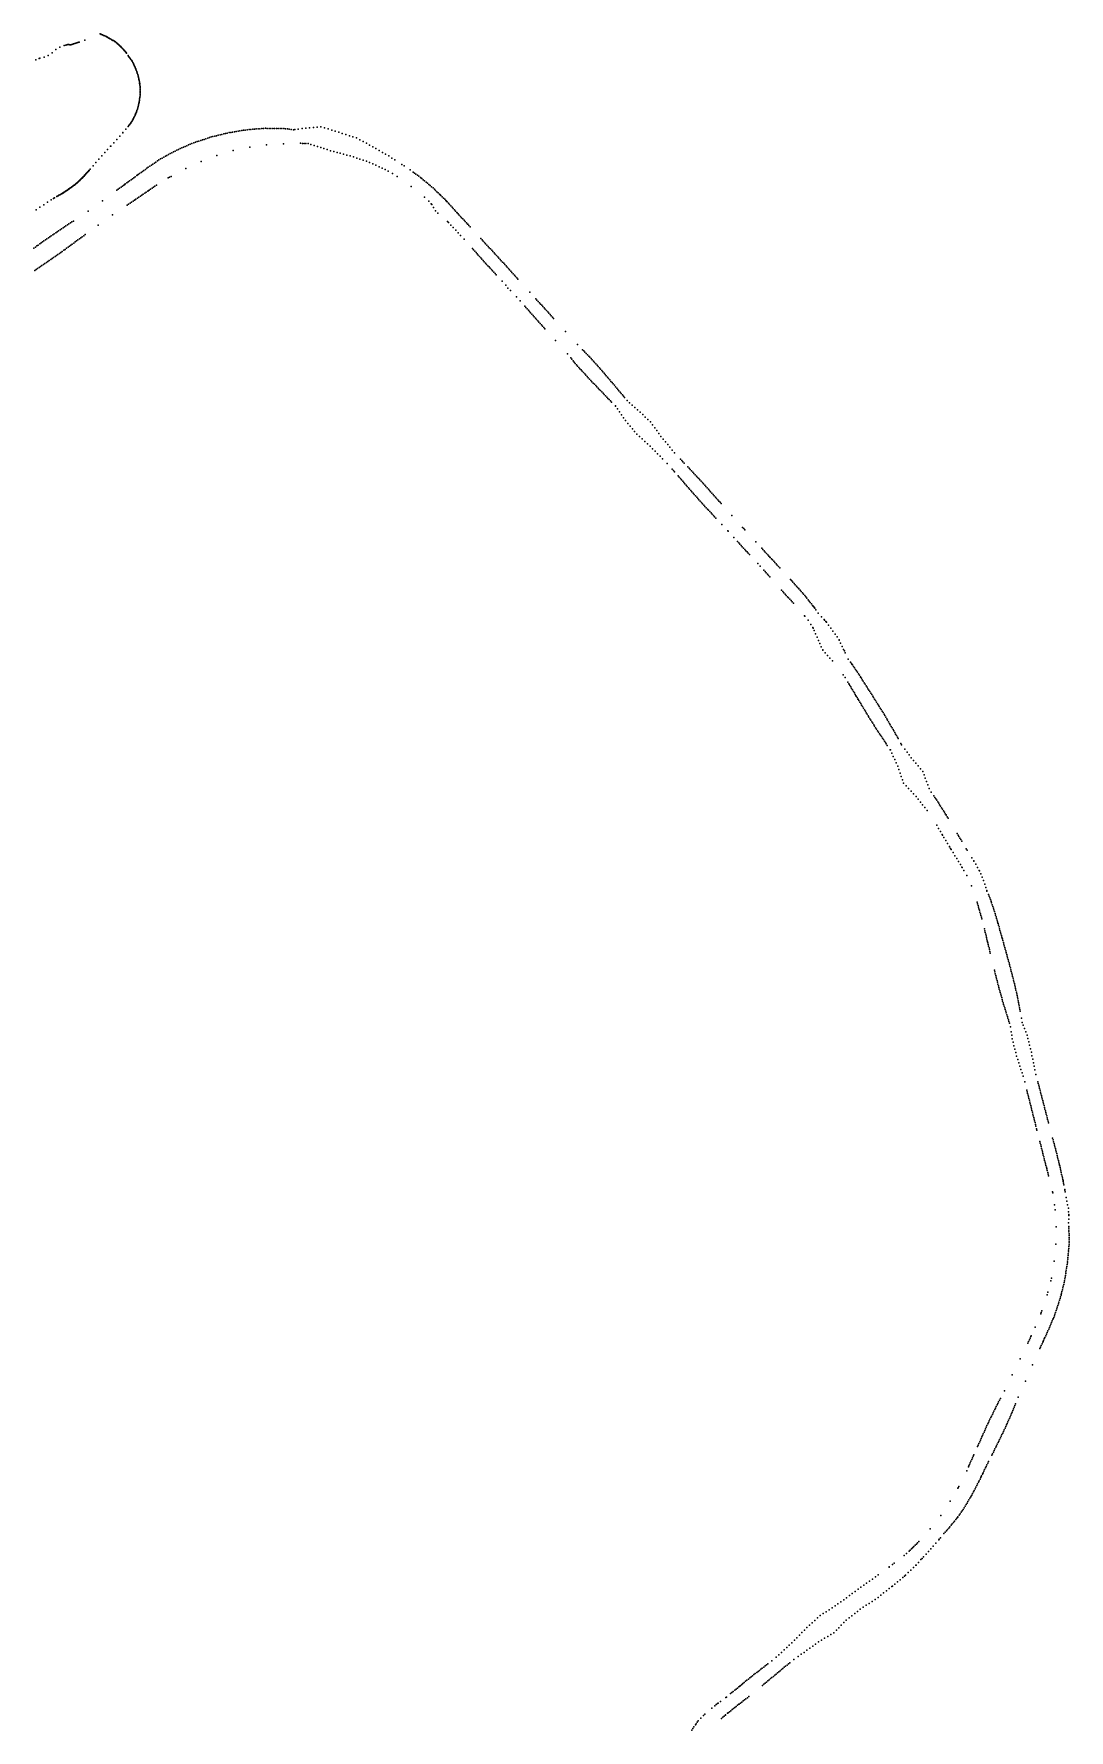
# Model space of a CAD drawing. Header units: metres. Extents: x 254871 to 264190, y 6271272 to 6280437.
# Drawn here: x 260705 to 261874, y 6277023 to 6278938 of the extents above; entities that cross this region are included whole.
import ezdxf

# ---------------------------------------------------------------- set-up
doc = ezdxf.new("R2010")
doc.units = ezdxf.units.M

msp = doc.modelspace()

# ---------------------------------------------------------------- linework, layer by layer
at = {"layer": 'Puntos'}
for p in [(260741.1, 6278925), (260742.2, 6278925.3), (260743.3, 6278925.6), (260744.4, 6278925.5), (260745.6, 6278925.4), (260746.7, 6278925.3), (260746.9, 6278925.4), (260747.8, 6278925.6), (260748.9, 6278926), (260750, 6278926.5), (260751.2, 6278926.9), (260752.4, 6278927.1), (260753.6, 6278927.5), (260754.8, 6278927.9), (260756, 6278928.3), (260756.1, 6278928.3), (260762.7, 6278930.5), (260780, 6278937.6), (260780.5, 6278937.4), (260780.7, 6278937.3), (260780.7, 6278937.3), (260781, 6278937.1), (260781.6, 6278936.8), (260782.4, 6278936.5), (260783.7, 6278936), (260783.8, 6278935.9), (260783.9, 6278935.9), (260785.1, 6278935.4), (260785.3, 6278935.3), (260786.6, 6278934.7), (260786.9, 6278934.6), (260787.2, 6278934.4), (260788.4, 6278933.8), (260788.6, 6278933.7), (260789.8, 6278933), (260789.9, 6278932.9), (260790, 6278932.9), (260790.4, 6278932.6), (260790.5, 6278932.6), (260791.3, 6278932.1), (260791.4, 6278932), (260792.6, 6278931.3), (260792.8, 6278931.2), (260793.5, 6278930.7), (260794.3, 6278930.3), (260794.7, 6278930.1), (260794.8, 6278930), (260796, 6278929.3), (260796.4, 6278929), (260797, 6278928.6), (260797.2, 6278928.5), (260798.3, 6278927.6), (260798.3, 6278927.5), (260799.4, 6278926.7), (260799.5, 6278926.5), (260800.6, 6278925.6), (260800.6, 6278925.6), (260800.7, 6278925.5), (260801, 6278925.3), (260801, 6278925.2), (260801.8, 6278924.6), (260707.2, 6278908.3), (260710.9, 6278909.8), (260711.9, 6278910.2), (260716.8, 6278911.2), (260721.4, 6278913.2), (260725.8, 6278916.4), (260730, 6278919.9), (260734.5, 6278922.5), (260739.2, 6278924.4), (260802, 6278924.3), (260803, 6278923.4), (260803.1, 6278923.3), (260803.2, 6278923.2), (260804.1, 6278922.2), (260804.2, 6278922.2), (260805.1, 6278921.2), (260805.2, 6278921.1), (260806.1, 6278920.2), (260806.2, 6278920), (260807.1, 6278919), (260807.2, 6278918.9), (260807.3, 6278918.9), (260808.1, 6278917.8), (260808.2, 6278917.7), (260808.9, 6278916.9), (260809.1, 6278916.7), (260809.3, 6278916.4), (260809.4, 6278916.3), (260809.7, 6278915.9), (260811.6, 6278913.1), (260811.7, 6278913), (260812.4, 6278911.9), (260813.1, 6278910.9), (260813.8, 6278909.9), (260813.8, 6278909.9), (260813.8, 6278909.8), (260814.6, 6278908.9), (260814.7, 6278908.6), (260815.5, 6278907.5), (260815.5, 6278907.4), (260815.9, 6278906.9), (260816, 6278906.7), (260816.7, 6278905.5), (260816.7, 6278905.3), (260817.4, 6278904.1), (260817.5, 6278903.9), (260818.1, 6278902.6), (260818.1, 6278902.6), (260818.2, 6278902.4), (260818.8, 6278901.1), (260818.9, 6278900.9), (260819.5, 6278899.6), (260819.5, 6278899.5), (260819.6, 6278899.4), (260820.1, 6278898.1), (260820.1, 6278898.1), (260820.1, 6278898), (260820.1, 6278897.9), (260820.6, 6278896.7), (260820.7, 6278896.5), (260821.2, 6278895.1), (260821.3, 6278894.9), (260821.8, 6278893.5), (260821.8, 6278893.5), (260821.8, 6278893.3), (260822.3, 6278891.9), (260822.3, 6278891.7), (260822.7, 6278890.3), (260822.8, 6278890.1), (260822.8, 6278890.1), (260823.2, 6278888.7), (260823.2, 6278888.4), (260823.6, 6278887), (260823.6, 6278886.9), (260823.7, 6278886.3), (260823.7, 6278886.2), (260823.9, 6278885.3), (260824, 6278885.2), (260824, 6278885.1), (260824.3, 6278883.6), (260824.3, 6278883.2), (260824.5, 6278881.8), (260824.5, 6278881.7), (260824.6, 6278881.5), (260824.7, 6278880), (260824.8, 6278879.8), (260824.9, 6278878.3), (260824.9, 6278878.1), (260824.9, 6278878), (260824.9, 6278867.9), (260824.9, 6278867.6), (260825, 6278876.6), (260825, 6278876.3), (260825, 6278869.6), (260825, 6278869.4), (260825, 6278869.3), (260825.1, 6278874.8), (260825.1, 6278874.6), (260825.1, 6278873.1), (260825.1, 6278873.1), (260825.1, 6278873), (260825.1, 6278872.9), (260825.1, 6278872.7), (260825.1, 6278871.5), (260825.1, 6278871.1), (260820.3, 6278848), (260820.8, 6278849.3), (260820.9, 6278849.6), (260821.3, 6278850.9), (260821.4, 6278851.2), (260821.4, 6278851), (260821.9, 6278852.7), (260821.9, 6278852.6), (260822.3, 6278854.1), (260822.3, 6278854.1), (260822.7, 6278855.5), (260822.8, 6278855.8), (260822.8, 6278855.8), (260823.2, 6278857.2), (260823.3, 6278857.6), (260823.6, 6278859), (260823.7, 6278859.3), (260823.7, 6278859.3), (260823.8, 6278860.2), (260823.9, 6278860.3), (260824, 6278860.9), (260824, 6278860.9), (260824.2, 6278862.3), (260824.3, 6278862.6), (260824.5, 6278864.4), (260824.5, 6278864.3), (260824.5, 6278864.1), (260824.7, 6278866.1), (260824.7, 6278865.8), (260808.8, 6278830.1), (260811.4, 6278833.1), (260811.5, 6278833.2), (260812.3, 6278834.1), (260812.4, 6278834.3), (260813.1, 6278835.2), (260813.2, 6278835.3), (260813.2, 6278835.3), (260813.4, 6278835.5), (260813.5, 6278835.7), (260814.4, 6278836.9), (260814.6, 6278837.2), (260814.6, 6278837.2), (260815.4, 6278838.4), (260815.6, 6278838.7), (260816.3, 6278839.9), (260816.4, 6278840.1), (260816.4, 6278840.1), (260817.1, 6278841.4), (260817.3, 6278841.7), (260818, 6278842.9), (260818.1, 6278843.1), (260818.7, 6278844.5), (260818.7, 6278844.4), (260818.7, 6278844.4), (260819.4, 6278845.8), (260819.5, 6278846.2), (260820, 6278847.3), (260820, 6278847.1), (260820.1, 6278847.5), (260820.2, 6278847.8), (260941.8, 6278828.8), (260943.8, 6278829.1), (260945.9, 6278829.5), (260948, 6278829.6), (260950, 6278829.8), (260952.1, 6278830), (260954.1, 6278830.1), (260956.2, 6278830.3), (260958.3, 6278830.4), (260960.3, 6278830.6), (260962.4, 6278830.8), (260964.5, 6278830.9), (260966.5, 6278831.1), (260968.6, 6278831), (260970.7, 6278831), (260972.7, 6278831), (260974.8, 6278831), (260976.9, 6278831), (260978.9, 6278830.9), (260981, 6278830.9), (260983, 6278830.9), (260985.1, 6278830.9), (260987.2, 6278830.8), (260989.2, 6278830.6), (260991.3, 6278830.3), (260993.3, 6278830), (260995.4, 6278829.8), (260998.1, 6278829.4), (260999.5, 6278829.6), (261003.6, 6278830.2), (261007.8, 6278830.7), (261012, 6278831.1), (261016.3, 6278831.5), (261020.6, 6278831.9), (261024.9, 6278832.3), (261029.2, 6278832.7), (261033.2, 6278831.5), (261037.3, 6278830.3), (261041.3, 6278829), (260791.7, 6278810.8), (260791.9, 6278811), (260795.3, 6278814.7), (260795.4, 6278814.8), (260798.7, 6278818.5), (260802.1, 6278822.3), (260802.1, 6278822.3), (260805.5, 6278826.1), (260805.5, 6278826.1), (260805.6, 6278826.2), (260874, 6278809.8), (260875.9, 6278810.6), (260877.8, 6278811.4), (260879.7, 6278812.3), (260881.6, 6278813.1), (260883.6, 6278813.9), (260885.5, 6278814.7), (260887.5, 6278815.4), (260889.4, 6278816), (260891.4, 6278816.7), (260893.4, 6278817.3), (260895.4, 6278818), (260897.3, 6278818.6), (260899.3, 6278819.3), (260901.3, 6278820), (260903.3, 6278820.6), (260905.2, 6278821.3), (260907.2, 6278821.8), (260909.3, 6278822.3), (260911.3, 6278822.7), (260913.3, 6278823.2), (260915.3, 6278823.7), (260917.4, 6278824.2), (260919.4, 6278824.7), (260921.4, 6278825.2), (260923.4, 6278825.7), (260925.4, 6278826.2), (260927.5, 6278826.5), (260929.5, 6278826.8), (260931.6, 6278827.2), (260933.6, 6278827.5), (260935.7, 6278827.8), (260937.7, 6278828.1), (260939.8, 6278828.5), (260948.7, 6278809.9), (260967.7, 6278812.5), (260986.9, 6278813.7), (261006.2, 6278814.1), (261008.2, 6278814), (261010.1, 6278814), (261012.1, 6278813.9), (261014.9, 6278813.9), (261017.8, 6278812.9), (261021.5, 6278811.7), (261025.2, 6278810.4), (261045.3, 6278827.8), (261049.4, 6278826.6), (261053.3, 6278825.3), (261057.3, 6278824), (261061.3, 6278822.7), (261065.3, 6278821.4), (261069.3, 6278820.2), (261073, 6278818.1), (261076.7, 6278816.1), (261080.4, 6278814.1), (261084.1, 6278812.2), (261087.7, 6278810.2), (260775.2, 6278792.5), (260778.5, 6278796.2), (260781.8, 6278799.9), (260781.9, 6278800), (260785.2, 6278803.7), (260788.3, 6278807.3), (260839.4, 6278790.7), (260841.1, 6278791.8), (260842.8, 6278793), (260844.5, 6278794.2), (260844.7, 6278794.3), (260846.3, 6278795.3), (260848, 6278796.5), (260849.9, 6278797.5), (260851.7, 6278798.5), (260853.5, 6278799.5), (260855.3, 6278800.5), (260857.2, 6278801.5), (260859, 6278802.5), (260860.8, 6278803.4), (260862.7, 6278804.4), (260864.5, 6278805.4), (260866.3, 6278806.4), (260868.2, 6278807.3), (260870.1, 6278808.2), (260870.4, 6278808.3), (260872, 6278809), (260894, 6278793.5), (260911.8, 6278800.3), (260930, 6278805.9), (261028.9, 6278809.3), (261032.6, 6278808.1), (261036.3, 6278807), (261040, 6278805.8), (261043.6, 6278804.7), (261047.3, 6278803.8), (261051, 6278802.8), (261054.8, 6278801.9), (261058.5, 6278800.9), (261062.2, 6278800), (261065.9, 6278798.7), (261069.5, 6278797.5), (261073.2, 6278796.3), (261076.8, 6278795), (261080.5, 6278793.8), (261084, 6278792.3), (261087.6, 6278790.8), (261091.3, 6278808.1), (261094.9, 6278806), (261098.5, 6278803.9), (261102.1, 6278801.9), (261105.7, 6278799.8), (261109.1, 6278797.5), (261112.5, 6278795.3), (260756.1, 6278771.6), (260756.1, 6278771.6), (260756.9, 6278772.3), (260757, 6278772.4), (260757.7, 6278773.1), (260757.8, 6278773.2), (260758.5, 6278773.9), (260758.6, 6278774), (260758.6, 6278774), (260759.4, 6278774.7), (260759.5, 6278774.9), (260760.1, 6278775.5), (260760.1, 6278775.5), (260760.2, 6278775.6), (260760.9, 6278776.3), (260761, 6278776.5), (260761.7, 6278777.2), (260762.4, 6278778), (260762.5, 6278778), (260763.2, 6278778.8), (260763.2, 6278778.8), (260763.9, 6278779.6), (260763.9, 6278779.6), (260764.5, 6278780.3), (260764.6, 6278780.3), (260765.3, 6278781.1), (260765.3, 6278781.1), (260766, 6278781.9), (260766.7, 6278782.6), (260766.8, 6278782.8), (260766.8, 6278782.8), (260767.3, 6278783.3), (260767.4, 6278783.5), (260768.7, 6278785), (260771.9, 6278788.7), (260813.2, 6278771.7), (260814.8, 6278772.9), (260816.4, 6278774.1), (260818, 6278775.3), (260819.6, 6278776.4), (260821.3, 6278777.6), (260821.8, 6278778), (260822.9, 6278778.8), (260824.5, 6278780), (260826.1, 6278781.2), (260827.7, 6278782.3), (260829.4, 6278783.5), (260831, 6278784.7), (260832.7, 6278785.9), (260834.3, 6278787.1), (260836, 6278788.3), (260836.1, 6278788.4), (260837.7, 6278789.5), (260856.8, 6278775), (260858.2, 6278775.9), (260859.9, 6278776.8), (260876.8, 6278785.5), (261091.1, 6278789.3), (261094.7, 6278787.7), (261098.3, 6278786.2), (261101.7, 6278784.4), (261105.2, 6278782.6), (261109.9, 6278780.1), (261115.3, 6278776.8), (261120.4, 6278790.1), (261123, 6278788.7), (261129.7, 6278784), (261133.1, 6278781.6), (261134.8, 6278780.4), (261136.4, 6278779.3), (261138.1, 6278778.1), (261139.8, 6278776.9), (261141.4, 6278775.6), (261142.1, 6278775.1), (261143, 6278774.3), (261144.6, 6278773), (261146.2, 6278771.7), (260728.3, 6278752.5), (260728.5, 6278752.6), (260730.9, 6278754.1), (260731.5, 6278754.4), (260731.5, 6278754.4), (260732.4, 6278754.9), (260732.6, 6278755), (260733, 6278755.2), (260733, 6278755.2), (260733.4, 6278755.4), (260734.3, 6278755.9), (260734.3, 6278755.9), (260735.2, 6278756.4), (260735.3, 6278756.5), (260736.2, 6278757), (260736.2, 6278757), (260736.4, 6278757.1), (260737.3, 6278757.6), (260737.5, 6278757.8), (260738.4, 6278758.4), (260738.4, 6278758.3), (260738.9, 6278758.7), (260738.9, 6278758.7), (260739, 6278758.7), (260739.3, 6278758.9), (260740, 6278759.4), (260740.8, 6278759.9), (260741.6, 6278760.4), (260741.9, 6278760.6), (260742.1, 6278760.7), (260742.9, 6278761.3), (260743, 6278761.3), (260743.8, 6278761.9), (260743.9, 6278762), (260744.4, 6278762.4), (260744.7, 6278762.6), (260744.8, 6278762.7), (260745.6, 6278763.3), (260745.7, 6278763.3), (260746.4, 6278763.9), (260747.2, 6278764.4), (260747.9, 6278765), (260748.7, 6278765.5), (260749.2, 6278765.9), (260749.2, 6278765.8), (260749.4, 6278766), (260749.8, 6278766.3), (260750.6, 6278766.9), (260750.7, 6278767), (260750.8, 6278767), (260751.6, 6278767.7), (260751.6, 6278767.7), (260752.5, 6278768.3), (260752.6, 6278768.4), (260753.4, 6278769.1), (260753.6, 6278769.3), (260753.8, 6278769.5), (260754.6, 6278770.2), (260754.6, 6278770.2), (260755.2, 6278770.8), (260755.2, 6278770.8), (260755.4, 6278770.9), (260798.6, 6278761.1), (260800.2, 6278762.3), (260801.9, 6278763.5), (260803.5, 6278764.7), (260805.1, 6278765.8), (260806.7, 6278767), (260807.6, 6278767.7), (260808.3, 6278768.2), (260809.9, 6278769.4), (260811.5, 6278770.6), (260822, 6278752.3), (260823.6, 6278753.4), (260825.3, 6278754.5), (260827, 6278755.6), (260828.6, 6278756.8), (260830.3, 6278757.9), (260831.9, 6278759), (260833.6, 6278760.1), (260834.1, 6278760.5), (260835.2, 6278761.2), (260836.9, 6278762.4), (260838.5, 6278763.5), (260840.2, 6278764.6), (260841.8, 6278765.7), (260843.4, 6278766.8), (261131.1, 6278765.5), (261146.1, 6278753.2), (261147.8, 6278770.4), (261149.4, 6278769.1), (261150.9, 6278767.8), (261152.5, 6278766.4), (261154.1, 6278765.1), (261155.7, 6278763.8), (261157.2, 6278762.4), (261158.6, 6278761), (261160.1, 6278759.5), (261161.6, 6278758.1), (261163.1, 6278756.7), (261163.8, 6278756.1), (261164.6, 6278755.3), (261166, 6278753.8), (261167.5, 6278752.3), (260707.7, 6278739.1), (260707.8, 6278739.2), (260712, 6278741.9), (260716.2, 6278744.6), (260716.3, 6278744.7), (260716.3, 6278744.7), (260720.5, 6278747.5), (260724.6, 6278750.2), (260724.6, 6278750.2), (260727.2, 6278751.9), (260727.8, 6278752.2), (260766.3, 6278737.6), (260782.5, 6278749.3), (260793.9, 6278733.2), (260810.4, 6278744.4), (260812.1, 6278745.5), (260813.7, 6278746.7), (260815.4, 6278747.8), (260817, 6278748.9), (260818.7, 6278750), (260819.7, 6278750.7), (260820.3, 6278751.1), (261150.8, 6278748.9), (261153.7, 6278745.9), (261154.3, 6278744.9), (261156.3, 6278741.5), (261158.3, 6278738), (261161.2, 6278735.4), (261168.9, 6278750.9), (261170.3, 6278749.4), (261170.9, 6278748.7), (261171.7, 6278747.9), (261173.1, 6278746.4), (261174.4, 6278744.9), (261175.8, 6278743.4), (261177.2, 6278742), (261178.5, 6278740.5), (261179.9, 6278739), (261181.2, 6278737.5), (261182.6, 6278736), (261182.9, 6278735.7), (261183.9, 6278734.5), (261185.3, 6278733.1), (260731.4, 6278714.2), (260733, 6278715.3), (260734.7, 6278716.4), (260736.4, 6278717.5), (260738, 6278718.6), (260739.7, 6278719.8), (260741.3, 6278720.9), (260743, 6278722), (260744.7, 6278723.1), (260746.3, 6278724.2), (260748, 6278725.3), (260749.7, 6278726.4), (260777.5, 6278721.7), (261172, 6278725.9), (261173.1, 6278724.7), (261175.8, 6278721.8), (261178.6, 6278718.9), (261181.3, 6278715.9), (261186.7, 6278731.6), (261188, 6278730.1), (261189.4, 6278728.7), (261190.7, 6278727.2), (261192.1, 6278725.7), (261193.4, 6278724.3), (261194.7, 6278722.9), (261194.8, 6278722.8), (261196.1, 6278721.3), (261197.5, 6278719.8), (260705.2, 6278695.8), (260706.8, 6278697), (260708.4, 6278698.2), (260710, 6278699.3), (260711.7, 6278700.5), (260713.3, 6278701.7), (260714.9, 6278702.8), (260716.5, 6278704), (260718.2, 6278705.1), (260719.8, 6278706.2), (260721.5, 6278707.4), (260723.1, 6278708.5), (260724.8, 6278709.6), (260726.4, 6278710.8), (260728.1, 6278711.9), (260729.7, 6278713), (260742, 6278695.6), (260743.7, 6278696.8), (260745.3, 6278697.9), (260746.9, 6278699.1), (260748.5, 6278700.3), (260750.1, 6278701.5), (260751.7, 6278702.7), (260753.3, 6278703.9), (260754.9, 6278705), (260756.6, 6278706.2), (260758.2, 6278707.4), (260759.8, 6278708.6), (260761.4, 6278709.8), (260763, 6278711), (261184, 6278713.1), (261184, 6278713), (261186.8, 6278710.1), (261190.8, 6278705.9), (261200.2, 6278695.3), (261209.7, 6278706.6), (261211.1, 6278705.1), (261212.4, 6278703.7), (261213.8, 6278702.2), (261215.1, 6278700.7), (261216.5, 6278699.2), (261217.8, 6278697.8), (261219.2, 6278696.3), (261220.5, 6278694.8), (260714.2, 6278676), (260715.9, 6278677.2), (260717.5, 6278678.3), (260719.2, 6278679.4), (260720.8, 6278680.6), (260722.4, 6278681.7), (260724.1, 6278682.9), (260725.7, 6278684), (260727.4, 6278685.1), (260729, 6278686.3), (260730.7, 6278687.4), (260732.3, 6278688.6), (260733.9, 6278689.8), (260735.5, 6278690.9), (260737.2, 6278692.1), (260738.8, 6278693.3), (260740.4, 6278694.4), (261201.5, 6278693.8), (261202.9, 6278692.3), (261204.2, 6278690.8), (261205.5, 6278689.3), (261206.8, 6278687.8), (261208.1, 6278686.3), (261209.5, 6278684.8), (261210.8, 6278683.3), (261212.1, 6278681.8), (261213.4, 6278680.3), (261214.8, 6278678.8), (261216.2, 6278677.4), (261217.5, 6278675.9), (261221.9, 6278693.4), (261223.3, 6278691.9), (261224.6, 6278690.4), (261226, 6278689), (261227.3, 6278687.5), (261228.7, 6278686), (261230, 6278684.5), (261231.4, 6278683.1), (261232.7, 6278681.6), (261234.1, 6278680.1), (261235.5, 6278678.7), (261236.8, 6278677.2), (261238.2, 6278675.7), (260706, 6278670.4), (260707.6, 6278671.5), (260709.3, 6278672.6), (260710.9, 6278673.8), (260712.6, 6278674.9), (261218.9, 6278674.5), (261220.3, 6278673), (261221.6, 6278671.5), (261223, 6278670.1), (261224.4, 6278668.6), (261225.7, 6278667.1), (261227.1, 6278665.7), (261233.9, 6278658.4), (261239.5, 6278674.2), (261240.8, 6278672.7), (261242.2, 6278671.2), (261243.5, 6278669.8), (261244.8, 6278668.3), (261246.2, 6278666.8), (261247.5, 6278665.3), (261248.8, 6278663.8), (261250.2, 6278662.3), (261251.5, 6278660.8), (261237.8, 6278653.8), (261240.3, 6278650.7), (261243.1, 6278647.8), (261249.8, 6278640.8), (261249.8, 6278640.8), (261249.8, 6278640.8), (261249.8, 6278640.8), (261264.9, 6278645.9), (261271.7, 6278638.6), (261254, 6278636.1), (261259.3, 6278630.1), (261260.6, 6278628.6), (261262, 6278627.1), (261263.3, 6278625.6), (261264.6, 6278624.1), (261265.9, 6278622.6), (261267.3, 6278621.1), (261268.6, 6278619.6), (261273, 6278637.1), (261274.4, 6278635.6), (261275.7, 6278634.2), (261277.1, 6278632.7), (261278.4, 6278631.2), (261279.5, 6278630), (261279.8, 6278629.7), (261281.1, 6278628.3), (261282.4, 6278626.8), (261283.8, 6278625.3), (261285.1, 6278623.8), (261286.4, 6278622.3), (261287.8, 6278620.8), (261289.1, 6278619.3), (261269.9, 6278618.1), (261271.3, 6278616.7), (261271.3, 6278616.6), (261272.6, 6278615.2), (261274, 6278613.7), (261275.3, 6278612.2), (261276.6, 6278610.7), (261278, 6278609.2), (261279.3, 6278607.8), (261280.7, 6278606.3), (261282, 6278604.8), (261290.5, 6278617.8), (261291.8, 6278616.3), (261305.1, 6278601.5), (261294.1, 6278591.5), (261318.8, 6278586.8), (261324.4, 6278581.1), (261307.3, 6278576.4), (261311.1, 6278571.8), (261312.4, 6278570.3), (261313.7, 6278568.7), (261315, 6278567.2), (261316.3, 6278565.7), (261317.6, 6278564.2), (261318.9, 6278562.6), (261320.2, 6278561.1), (261325.8, 6278579.7), (261327.2, 6278578.3), (261328.6, 6278576.8), (261330, 6278575.4), (261331.4, 6278574), (261332.8, 6278572.6), (261334.1, 6278571.1), (261335.5, 6278569.6), (261336.8, 6278568.1), (261338.1, 6278566.6), (261339.5, 6278565.1), (261340.8, 6278563.6), (261342.1, 6278562.1), (261321.5, 6278559.6), (261322.9, 6278558.2), (261324.2, 6278556.7), (261325.6, 6278555.2), (261327, 6278553.8), (261328.3, 6278552.3), (261329.7, 6278550.8), (261331, 6278549.4), (261332.4, 6278547.9), (261333.7, 6278546.4), (261335.1, 6278545), (261336.5, 6278543.5), (261337.9, 6278542.1), (261343.5, 6278560.6), (261344.8, 6278559.1), (261346.1, 6278557.6), (261347.4, 6278556.1), (261348.7, 6278554.6), (261350, 6278553.1), (261351.3, 6278551.5), (261352.6, 6278550), (261353.9, 6278548.5), (261355.2, 6278547), (261356.5, 6278545.4), (261357.8, 6278543.9), (261359.1, 6278542.4), (261339.3, 6278540.6), (261340.7, 6278539.2), (261342.1, 6278537.8), (261343.4, 6278536.3), (261344.8, 6278534.9), (261346.2, 6278533.4), (261347.6, 6278532), (261349, 6278530.5), (261350.4, 6278529.1), (261351.8, 6278527.7), (261353.1, 6278526.2), (261354.5, 6278524.8), (261355.9, 6278523.3), (261360.4, 6278540.9), (261361.7, 6278539.3), (261363, 6278537.8), (261364.3, 6278536.3), (261365.5, 6278534.7), (261366.8, 6278533.2), (261368.1, 6278531.7), (261369.4, 6278530.2), (261370.7, 6278528.6), (261372, 6278527.1), (261374.8, 6278523.6), (261357.3, 6278521.9), (261361.5, 6278517.6), (261361.5, 6278517.5), (261363.8, 6278514.2), (261366.1, 6278510.9), (261368.4, 6278507.6), (261370.7, 6278504.3), (261377.5, 6278521.3), (261380.5, 6278518.6), (261383.5, 6278515.9), (261386.5, 6278513.3), (261389.4, 6278510.5), (261392.4, 6278507.8), (261395.3, 6278505), (261373, 6278501), (261375.5, 6278497.9), (261378.1, 6278494.9), (261380.7, 6278491.8), (261383.3, 6278488.7), (261385.9, 6278485.7), (261398.2, 6278502.3), (261401.2, 6278499.5), (261403.5, 6278496.3), (261405.9, 6278493), (261408.3, 6278489.8), (261410.6, 6278486.5), (261388.8, 6278483), (261391.8, 6278480.3), (261394.7, 6278477.5), (261397.7, 6278474.8), (261400.7, 6278472.1), (261403.5, 6278469.3), (261406.3, 6278466.5), (261413, 6278483.3), (261415.5, 6278480.2), (261418.1, 6278477.1), (261420.6, 6278474), (261423.1, 6278470.9), (261425.7, 6278467.8), (261409.2, 6278463.6), (261412, 6278460.8), (261414.9, 6278458), (261420.1, 6278452.8), (261420.1, 6278452.8), (261420.1, 6278452.8), (261420.1, 6278452.8), (261425.8, 6278446.3), (261428.4, 6278464.5), (261435.1, 6278457.4), (261436.4, 6278455.9), (261437.8, 6278454.5), (261439.2, 6278453), (261443.3, 6278448.7), (261444.7, 6278447.2), (261427.1, 6278444.8), (261428.4, 6278443.2), (261432.3, 6278438.7), (261433.6, 6278437.2), (261434.9, 6278435.6), (261436.2, 6278434.1), (261437.5, 6278432.6), (261438.8, 6278431.1), (261440.1, 6278429.5), (261441.4, 6278428), (261446.1, 6278445.8), (261447.4, 6278444.3), (261448.8, 6278442.9), (261450.2, 6278441.4), (261451.6, 6278440), (261453, 6278438.5), (261454.3, 6278437), (261455.7, 6278435.6), (261457, 6278434.1), (261458.4, 6278432.6), (261459.7, 6278431.2), (261461.1, 6278429.7), (261462.4, 6278428.2), (261463.8, 6278426.7), (261442.7, 6278426.5), (261444, 6278425), (261445.3, 6278423.5), (261446.7, 6278422), (261448, 6278420.5), (261449.3, 6278419), (261450.6, 6278417.5), (261451.9, 6278416), (261453.3, 6278414.5), (261454.6, 6278413), (261455.9, 6278411.5), (261457.3, 6278410.1), (261458.6, 6278408.6), (261465.1, 6278425.3), (261466.5, 6278423.8), (261467.8, 6278422.3), (261469.1, 6278420.8), (261470.5, 6278419.3), (261471.8, 6278417.8), (261473.1, 6278416.3), (261474.4, 6278414.8), (261475.8, 6278413.3), (261477.1, 6278411.8), (261478.4, 6278410.3), (261479.8, 6278408.8), (261460, 6278407.1), (261461.4, 6278405.7), (261462.7, 6278404.2), (261464.1, 6278402.7), (261465.4, 6278401.2), (261466.8, 6278399.8), (261468.2, 6278398.3), (261469.5, 6278396.8), (261470.9, 6278395.4), (261472.2, 6278393.9), (261473.6, 6278392.5), (261475, 6278391), (261481.1, 6278407.3), (261493, 6278393.8), (261481.8, 6278383.7), (261488.4, 6278376.5), (261488.8, 6278376.1), (261505.1, 6278380.5), (261506.5, 6278379.1), (261507.8, 6278377.6), (261495.4, 6278369), (261499.4, 6278364.6), (261500.8, 6278363.1), (261502.1, 6278361.6), (261503.5, 6278360.1), (261504.8, 6278358.7), (261506.2, 6278357.2), (261507.5, 6278355.7), (261508.9, 6278354.2), (261510.2, 6278352.8), (261511.6, 6278351.3), (261519.9, 6278364.3), (261526.7, 6278356.9), (261528.1, 6278355.5), (261529.5, 6278354), (261530.8, 6278352.5), (261532.2, 6278351.1), (261513, 6278349.8), (261522.5, 6278339.6), (261525, 6278336.9), (261529.2, 6278332.2), (261533.5, 6278349.6), (261534.9, 6278348.1), (261536, 6278346.9), (261536.2, 6278346.6), (261537.6, 6278345.2), (261538.9, 6278343.7), (261540.3, 6278342.2), (261541.6, 6278340.7), (261543, 6278339.2), (261544.3, 6278337.8), (261545.6, 6278336.3), (261547, 6278334.8), (261530.5, 6278330.7), (261531.9, 6278329.2), (261533.2, 6278327.7), (261534.5, 6278326.2), (261535.9, 6278324.7), (261559.2, 6278321.6), (261559.5, 6278321.3), (261560.6, 6278320.1), (261561.9, 6278318.6), (261563.3, 6278317.2), (261564.6, 6278315.7), (261566, 6278314.2), (261567.3, 6278312.7), (261549.2, 6278309.8), (261550.5, 6278308.3), (261551.8, 6278306.8), (261553.2, 6278305.3), (261554.5, 6278303.8), (261555.8, 6278302.3), (261557, 6278300.9), (261557.1, 6278300.8), (261558.5, 6278299.3), (261559.8, 6278297.8), (261561.1, 6278296.4), (261562.5, 6278294.9), (261568.6, 6278311.4), (261568.7, 6278311.3), (261570, 6278309.8), (261571.3, 6278308.3), (261572.7, 6278306.8), (261574, 6278305.2), (261575.3, 6278303.7), (261576.5, 6278302.1), (261577.8, 6278300.5), (261579.1, 6278298.9), (261580.4, 6278297.3), (261581.6, 6278295.7), (261582.9, 6278294.1), (261575.1, 6278280.6), (261575.4, 6278280.2), (261579, 6278275.7), (261584.2, 6278292.5), (261584.9, 6278291.6), (261585.4, 6278290.9), (261586.3, 6278289.7), (261586.7, 6278289.2), (261587.8, 6278287.5), (261590.3, 6278283.8), (261594.3, 6278279.5), (261597.1, 6278276.5), (261597.6, 6278275.9), (261599.2, 6278274.1), (261582.2, 6278270.7), (261584.3, 6278267.4), (261584.7, 6278266.8), (261586.1, 6278264), (261587.6, 6278260.3), (261589.2, 6278256.7), (261599.9, 6278273.4), (261602.3, 6278270), (261604.7, 6278266.7), (261607.1, 6278263.4), (261609.5, 6278260.1), (261611.8, 6278256.9), (261590.7, 6278253), (261592.3, 6278249.3), (261593.8, 6278245.6), (261595.7, 6278242.1), (261595.9, 6278241.8), (261598.4, 6278239), (261601.1, 6278236), (261614, 6278253.5), (261614.1, 6278253.2), (261615.7, 6278249.9), (261617.5, 6278246.2), (261619.2, 6278242.6), (261620, 6278241), (261621, 6278239), (261603.8, 6278233), (261606.5, 6278230), (261624.5, 6278231.8), (261626.9, 6278228.5), (261628, 6278226.9), (261628.6, 6278226), (261629.2, 6278225.2), (261630.3, 6278223.6), (261631.4, 6278221.9), (261632.5, 6278220.2), (261633.6, 6278218.6), (261634.7, 6278216.9), (261618.8, 6278214.1), (261621, 6278211), (261624.1, 6278205.6), (261625.1, 6278203.9), (261625.4, 6278203.4), (261626.1, 6278202.2), (261627.2, 6278200.4), (261628.2, 6278198.7), (261629.2, 6278197), (261635.9, 6278215.3), (261637, 6278213.6), (261638.1, 6278211.9), (261638.4, 6278211.5), (261639.2, 6278210.3), (261640.3, 6278208.6), (261641.3, 6278206.9), (261642.4, 6278205.2), (261643.5, 6278203.5), (261644.5, 6278201.8), (261645.6, 6278200.1), (261646.7, 6278198.4), (261630.2, 6278195.3), (261631.3, 6278193.6), (261632.3, 6278191.8), (261633.1, 6278190.5), (261633.3, 6278190.1), (261634.4, 6278188.4), (261635.4, 6278186.7), (261635.6, 6278186.4), (261636.4, 6278185), (261637.5, 6278183.3), (261638.5, 6278181.6), (261639.5, 6278179.9), (261640.6, 6278178.2), (261647.7, 6278196.7), (261648.8, 6278195.1), (261649.9, 6278193.4), (261651, 6278191.7), (261652, 6278190), (261653.1, 6278188.3), (261654.2, 6278186.6), (261655.2, 6278184.9), (261656.3, 6278183.2), (261657.4, 6278181.5), (261658.4, 6278179.8), (261659.5, 6278178.2), (261641.6, 6278176.4), (261642.7, 6278174.7), (261643.7, 6278173), (261644.7, 6278171.3), (261645.8, 6278169.6), (261646.8, 6278167.9), (261647.8, 6278166.2), (261648.9, 6278164.5), (261649.9, 6278162.8), (261651, 6278161.1), (261652.1, 6278159.4), (261660.6, 6278176.5), (261661.7, 6278174.8), (261662.7, 6278173.1), (261663.8, 6278171.4), (261664.8, 6278169.7), (261665.8, 6278168), (261666.8, 6278166.2), (261667.9, 6278164.5), (261668.9, 6278162.8), (261669.9, 6278161.1), (261670.9, 6278159.3), (261653.2, 6278157.7), (261654.2, 6278156), (261655.3, 6278154.3), (261656.4, 6278152.7), (261657.5, 6278151), (261658.6, 6278149.3), (261659.6, 6278147.6), (261660.7, 6278145.9), (261661.8, 6278144.3), (261662.9, 6278142.6), (261664.1, 6278140.9), (261671.9, 6278157.6), (261673, 6278155.9), (261674, 6278154.2), (261675, 6278152.4), (261675.9, 6278150.7), (261676.9, 6278148.9), (261677.9, 6278147.2), (261678.9, 6278145.5), (261679.9, 6278143.7), (261680.8, 6278142), (261665.2, 6278139.3), (261666.3, 6278137.6), (261667.4, 6278136), (261668.5, 6278134.3), (261671.9, 6278129.3), (261672, 6278129.2), (261673.6, 6278125.7), (261675.3, 6278122), (261683.8, 6278136.7), (261684.7, 6278135.1), (261688.4, 6278130.2), (261690.8, 6278126.9), (261693.2, 6278123.7), (261695.5, 6278120.5), (261676.9, 6278118.3), (261678.6, 6278114.7), (261680.3, 6278111), (261681.6, 6278107.1), (261683, 6278103.2), (261698.1, 6278117.4), (261700.7, 6278114.3), (261703.3, 6278111.2), (261705.9, 6278108.1), (261708.5, 6278105), (261710, 6278101.2), (261684.3, 6278099.3), (261685.6, 6278095.5), (261686.9, 6278091.6), (261689.7, 6278088.6), (261692.6, 6278085.7), (261695.4, 6278082.7), (261711.4, 6278097.4), (261712.9, 6278093.6), (261714.3, 6278089.8), (261715.7, 6278085.9), (261698.2, 6278079.7), (261701, 6278076.8), (261703.5, 6278073.6), (261706, 6278070.4), (261708.4, 6278067.3), (261710.9, 6278064.1), (261717.9, 6278081.7), (261720.9, 6278077.4), (261722, 6278075.7), (261723.2, 6278074.1), (261724.3, 6278072.4), (261725.4, 6278070.8), (261726.6, 6278069.1), (261727.6, 6278067.4), (261728.7, 6278065.7), (261729.8, 6278064), (261713.4, 6278060.9), (261724.3, 6278044.2), (261730.8, 6278062.4), (261731.9, 6278060.7), (261733, 6278059), (261734, 6278057.3), (261734.8, 6278056), (261735.1, 6278055.6), (261736.1, 6278053.9), (261737.2, 6278052.2), (261726.4, 6278040.7), (261728.4, 6278037.3), (261730.4, 6278033.8), (261730.8, 6278033.1), (261732.4, 6278030.4), (261734.4, 6278026.9), (261747.3, 6278034.9), (261748.4, 6278033.2), (261749.4, 6278031.5), (261750.4, 6278029.8), (261751.5, 6278028.1), (261751.5, 6278028), (261752.5, 6278026.4), (261752.6, 6278026.1), (261736.5, 6278023.5), (261738.6, 6278020.1), (261738.6, 6278020), (261739.7, 6278018.1), (261740.7, 6278016.7), (261742.7, 6278013.3), (261744.8, 6278009.9), (261746.9, 6278006.6), (261757.6, 6278017.7), (261758.6, 6278016), (261764, 6278007.3), (261748.9, 6278003.2), (261751, 6277999.9), (261752.8, 6277996.9), (261753, 6277996.6), (261755, 6277993.3), (261758.1, 6277987.7), (261766, 6278004.1), (261766.2, 6278003.8), (261768.4, 6278000.3), (261770.3, 6277996.7), (261772.3, 6277993), (261772.5, 6277992.6), (261774, 6277989.3), (261763.4, 6277975.8), (261775.6, 6277985.5), (261777.2, 6277981.7), (261778.5, 6277977.8), (261779.8, 6277973.8), (261780.9, 6277970.5), (261781, 6277970), (261769.8, 6277957.5), (261770.3, 6277955.6), (261770.9, 6277953.8), (261771, 6277953.5), (261771.5, 6277951.9), (261772, 6277950), (261772.5, 6277948.2), (261782.6, 6277966.1), (261783.4, 6277964.2), (261784.2, 6277962.3), (261784.9, 6277960.4), (261785.6, 6277958.4), (261785.7, 6277958.2), (261786.3, 6277956.5), (261786.9, 6277954.5), (261787.6, 6277952.6), (261788.2, 6277950.6), (261788.8, 6277948.7), (261773.1, 6277946.3), (261773.6, 6277944.4), (261774.1, 6277942.5), (261774.7, 6277940.6), (261775.2, 6277938.7), (261789.5, 6277946.8), (261790.1, 6277944.8), (261790.7, 6277942.9), (261791.3, 6277940.9), (261791.9, 6277939), (261792.4, 6277937.1), (261793, 6277935.1), (261793.4, 6277933.6), (261793.5, 6277933.2), (261794, 6277931.4), (261794.1, 6277931.3), (261794.6, 6277929.4), (261778.1, 6277927.4), (261778.2, 6277927.2), (261778.6, 6277925.2), (261779.1, 6277923.3), (261779.6, 6277921.4), (261780.1, 6277919.4), (261780.5, 6277917.5), (261781, 6277915.5), (261781.4, 6277913.6), (261781.7, 6277912.6), (261781.9, 6277911.6), (261782.4, 6277909.7), (261795.2, 6277927.4), (261795.7, 6277925.5), (261796.3, 6277923.6), (261796.8, 6277921.7), (261797.4, 6277919.7), (261797.9, 6277917.8), (261798.2, 6277916.9), (261798.4, 6277915.9), (261799, 6277914), (261799.5, 6277912), (261800.1, 6277910.1), (261782.9, 6277907.7), (261783.3, 6277905.8), (261783.8, 6277903.9), (261784.3, 6277901.9), (261784.8, 6277900), (261800.6, 6277908.2), (261801.1, 6277906.2), (261801.7, 6277904.3), (261802.2, 6277902.4), (261802.8, 6277900.5), (261802.8, 6277900.1), (261803.3, 6277898.5), (261803.8, 6277896.6), (261804.3, 6277894.7), (261804.9, 6277892.8), (261805.4, 6277890.8), (261789.4, 6277880.5), (261789.9, 6277878.6), (261790.4, 6277876.6), (261790.9, 6277874.7), (261791.4, 6277872.8), (261805.9, 6277888.9), (261806.4, 6277887), (261807, 6277885), (261807.5, 6277883.1), (261808, 6277881.2), (261808.5, 6277879.2), (261809, 6277877.3), (261809.5, 6277875.3), (261809.9, 6277873.4), (261810.4, 6277871.5), (261791.9, 6277870.8), (261792.4, 6277868.9), (261792.9, 6277867), (261793.4, 6277865), (261793.9, 6277863.1), (261794.3, 6277861.1), (261794.9, 6277859.2), (261795.4, 6277857.3), (261796, 6277855.4), (261796.5, 6277853.4), (261810.9, 6277869.5), (261811.4, 6277867.6), (261811.9, 6277865.7), (261812.4, 6277863.7), (261812.8, 6277861.8), (261813.3, 6277859.8), (261813.7, 6277857.9), (261814.2, 6277855.9), (261814.6, 6277854), (261797.1, 6277851.5), (261797.6, 6277849.6), (261798.2, 6277847.7), (261798.7, 6277845.7), (261799.2, 6277843.8), (261799.8, 6277841.9), (261800.4, 6277840), (261801, 6277838.1), (261801.6, 6277836.2), (261802.2, 6277834.2), (261815, 6277852), (261815.5, 6277850.1), (261815.9, 6277848.1), (261816.4, 6277846.1), (261816.7, 6277844.2), (261817.1, 6277842.2), (261817.4, 6277840.2), (261817.8, 6277838.3), (261818.1, 6277836.3), (261818.5, 6277834.3), (261802.8, 6277832.3), (261803.4, 6277830.4), (261804, 6277828.5), (261804.6, 6277826.6), (261805.2, 6277824.7), (261805.8, 6277822.8), (261806.4, 6277820.9), (261807.7, 6277816.8), (261819.9, 6277826.4), (261820.9, 6277821.6), (261822, 6277818.7), (261823.5, 6277814.9), (261808.4, 6277811.1), (261808.9, 6277807.1), (261809.4, 6277803), (261810.4, 6277799.2), (261811.4, 6277795.3), (261824.9, 6277811.2), (261826.3, 6277807.4), (261827.3, 6277803.5), (261828.2, 6277799.6), (261829.2, 6277795.8), (261812.5, 6277791.5), (261813.5, 6277787.6), (261814.5, 6277783.7), (261815.7, 6277779.9), (261816.9, 6277776.1), (261830.1, 6277791.9), (261831.1, 6277788), (261831.8, 6277784), (261832.6, 6277780.1), (261833.4, 6277776.2), (261818.2, 6277772.3), (261819.4, 6277768.5), (261820.6, 6277764.6), (261821.8, 6277760.8), (261834.1, 6277772.2), (261834.9, 6277768.3), (261836.1, 6277762.7), (261823.7, 6277754.6), (261825.9, 6277745.3), (261826.4, 6277743.4), (261826.9, 6277741.5), (261827.4, 6277739.5), (261827.9, 6277737.6), (261838.3, 6277754.7), (261838.8, 6277752.8), (261839.4, 6277750.9), (261839.9, 6277749), (261840.4, 6277747), (261840.9, 6277745.1), (261841.4, 6277743.1), (261841.9, 6277741.2), (261842.5, 6277739.3), (261828.4, 6277735.7), (261828.9, 6277733.7), (261829.4, 6277731.8), (261829.9, 6277729.8), (261830.4, 6277727.9), (261830.9, 6277726), (261831.4, 6277724), (261831.8, 6277722.1), (261832.3, 6277720.2), (261832.8, 6277718.2), (261843, 6277737.3), (261843.5, 6277735.4), (261844, 6277733.5), (261844.5, 6277731.5), (261845, 6277729.6), (261845.5, 6277727.7), (261846, 6277725.7), (261846.5, 6277723.8), (261847, 6277721.9), (261847.5, 6277719.9), (261833.3, 6277716.3), (261833.8, 6277714.3), (261834.3, 6277712.4), (261834.8, 6277710.5), (261835.3, 6277708.5), (261835.8, 6277706.6), (261836.3, 6277704.7), (261837.1, 6277701.4), (261837.4, 6277700.2), (261848, 6277718), (261848.5, 6277716.1), (261849, 6277714.1), (261849.5, 6277712.2), (261850, 6277710.3), (261850.6, 6277708.3), (261840.8, 6277687.2), (261841.2, 6277685.3), (261841.7, 6277683.3), (261842.2, 6277681.4), (261855.1, 6277690.9), (261855.6, 6277689), (261856.2, 6277687), (261856.7, 6277685.1), (261857.2, 6277683.2), (261857.7, 6277681.2), (261842.7, 6277679.5), (261843.2, 6277677.5), (261843.7, 6277675.6), (261844.1, 6277673.8), (261844.1, 6277673.6), (261844.6, 6277671.7), (261845.1, 6277669.8), (261845.6, 6277667.8), (261846.1, 6277665.9), (261846.6, 6277663.9), (261847.1, 6277662), (261858.2, 6277679.3), (261858.7, 6277677.5), (261858.7, 6277677.4), (261859.2, 6277675.4), (261859.7, 6277673.5), (261860.2, 6277671.6), (261860.7, 6277669.6), (261861.1, 6277667.7), (261861.6, 6277665.7), (261862.1, 6277663.8), (261862.6, 6277661.9), (261847.6, 6277660.1), (261848.1, 6277658.4), (261848.1, 6277658.1), (261848.5, 6277656.9), (261848.6, 6277656.2), (261849.1, 6277654.3), (261849.6, 6277652.3), (261850.1, 6277650.4), (261850.6, 6277648.5), (261862.9, 6277660.6), (261863.1, 6277659.9), (261863.5, 6277658), (261864, 6277656), (261864.4, 6277654), (261864.9, 6277652.1), (261865.3, 6277650.1), (261865.8, 6277648.1), (261866.2, 6277646.2), (261866.7, 6277644.2), (261866.9, 6277643.3), (261867.1, 6277642.2), (261854.9, 6277630.5), (261855.2, 6277629.4), (261867.5, 6277640.2), (261867.9, 6277638.2), (261868.8, 6277633.2), (261869, 6277632.1), (261869.2, 6277630.3), (261870.5, 6277624), (261857.2, 6277615.7), (261858, 6277610.2), (261871.3, 6277620), (261872.1, 6277615.9), (261872.9, 6277611.9), (261873.2, 6277607.8), (261873.4, 6277604.8), (261873.4, 6277603.6), (261859.1, 6277590.8), (261873.2, 6277595.4), (261873.3, 6277599.5), (261873.6, 6277591.3), (261873.6, 6277589.2), (261873.6, 6277587.2), (261873.6, 6277585.1), (261858.8, 6277571.4), (261873.3, 6277566.6), (261873.5, 6277568.7), (261873.7, 6277583.1), (261873.7, 6277581), (261873.7, 6277579), (261873.7, 6277576.9), (261873.7, 6277574.8), (261873.7, 6277572.8), (261873.7, 6277570.7), (261857, 6277552.1), (261871.2, 6277546.2), (261871.6, 6277548.2), (261871.9, 6277550.2), (261872.1, 6277552.3), (261872.3, 6277554.3), (261872.4, 6277556.4), (261872.6, 6277558.4), (261872.8, 6277560.5), (261873, 6277562.5), (261873.2, 6277564.6), (261853, 6277530.1), (261853.8, 6277533.1), (261868, 6277527.9), (261868.5, 6277529.9), (261868.9, 6277532), (261869.2, 6277534), (261869.5, 6277536), (261869.9, 6277538.1), (261870.2, 6277540.1), (261870.5, 6277542.1), (261870.9, 6277544.1), (261848.9, 6277514.3), (261849.7, 6277517.2), (261862.9, 6277508), (261863.6, 6277510), (261864.1, 6277511.9), (261864.7, 6277513.9), (261864.8, 6277514.5), (261865.2, 6277515.9), (261865.7, 6277517.9), (261866.1, 6277519.9), (261866.6, 6277521.9), (261867.1, 6277523.9), (261867.6, 6277525.9), (261841.7, 6277492.8), (261842.2, 6277494.1), (261842.9, 6277495.9), (261856.3, 6277488.5), (261857.1, 6277490.4), (261857.7, 6277492.4), (261858.4, 6277494.3), (261859, 6277496.3), (261859.7, 6277498.2), (261860.3, 6277500.2), (261861, 6277502.1), (261861.6, 6277504.1), (261862.3, 6277506), (261835.5, 6277477.8), (261848.2, 6277469.8), (261849.1, 6277471.6), (261849.9, 6277473.5), (261850.7, 6277475.3), (261851.5, 6277477.2), (261852.3, 6277479.1), (261853.1, 6277480.9), (261853.9, 6277482.8), (261854.7, 6277484.7), (261855.5, 6277486.6), (261855.8, 6277487.2), (261827.1, 6277459.7), (261828, 6277461.5), (261828.9, 6277463.3), (261829.7, 6277465.1), (261830.6, 6277466.9), (261831, 6277467.9), (261840.7, 6277453.4), (261841.5, 6277455.2), (261842.3, 6277457), (261843.2, 6277458.8), (261844, 6277460.7), (261844.4, 6277461.6), (261844.8, 6277462.5), (261845.7, 6277464.3), (261846.1, 6277465.2), (261846.5, 6277466.1), (261847.4, 6277467.9), (261818.5, 6277441.7), (261832.5, 6277435.1), (261809.6, 6277423.7), (261824.4, 6277416.8), (261794.2, 6277393.4), (261795.2, 6277395.2), (261796.1, 6277396.9), (261800.7, 6277405.8), (261816.4, 6277398.5), (261784.4, 6277373.7), (261785.3, 6277375.5), (261786.2, 6277377.3), (261787.1, 6277379.1), (261787.9, 6277380.9), (261788.8, 6277382.7), (261789.7, 6277384.5), (261790.6, 6277386.3), (261791.5, 6277388), (261792.4, 6277389.8), (261793.3, 6277391.6), (261806.3, 6277374.5), (261807.1, 6277376.3), (261807.9, 6277378.2), (261808.7, 6277380), (261809.5, 6277381.8), (261810.3, 6277383.7), (261811, 6277385.5), (261811.8, 6277387.4), (261812.6, 6277389.2), (261813.4, 6277391.1), (261776, 6277355.5), (261776.9, 6277357.3), (261777.7, 6277359.2), (261778.5, 6277361), (261779.3, 6277362.8), (261780.2, 6277364.6), (261781, 6277366.5), (261781.8, 6277368.3), (261782.6, 6277370.1), (261783.5, 6277371.9), (261797.1, 6277354.5), (261797.9, 6277356.3), (261798.8, 6277358.1), (261799.7, 6277359.9), (261800.6, 6277361.7), (261801.4, 6277363.6), (261802.2, 6277365.4), (261803, 6277367.2), (261803.8, 6277369), (261804.6, 6277370.9), (261805.5, 6277372.7), (261770.4, 6277342.9), (261771, 6277344.3), (261772, 6277346.4), (261772.8, 6277348.2), (261773.6, 6277350.1), (261774.4, 6277351.9), (261775.2, 6277353.7), (261788.2, 6277336.6), (261789.1, 6277338.4), (261790, 6277340.2), (261790.9, 6277342), (261791.8, 6277343.7), (261792.7, 6277345.5), (261793.6, 6277347.3), (261794.4, 6277349.1), (261795.3, 6277350.9), (261796.2, 6277352.7), (261760.1, 6277320.1), (261760.4, 6277320.9), (261761.3, 6277322.7), (261762.1, 6277324.5), (261762.9, 6277326.3), (261763.8, 6277328.1), (261764.6, 6277330), (261765.4, 6277331.8), (261766.3, 6277333.6), (261778.4, 6277316.9), (261779.3, 6277318.7), (261780.1, 6277320.5), (261781, 6277322.3), (261781.9, 6277324.1), (261782.8, 6277325.9), (261786.4, 6277333), (261787.3, 6277334.8), (261749.3, 6277297.8), (261758.1, 6277315.4), (261768.5, 6277297), (261769.5, 6277298.8), (261770.4, 6277300.7), (261771.3, 6277302.5), (261772.3, 6277304.3), (261773.2, 6277306), (261774.1, 6277307.8), (261774.6, 6277309), (261775, 6277309.7), (261775.8, 6277311.5), (261776.2, 6277312.6), (261776.6, 6277313.3), (261777.5, 6277315.1), (261739.5, 6277281.3), (261748.2, 6277295.8), (261748.4, 6277296.1), (261758.5, 6277279), (261759.5, 6277280.8), (261760.6, 6277282.6), (261761.7, 6277284.4), (261762.7, 6277286.1), (261763.6, 6277287.6), (261763.8, 6277287.9), (261764.8, 6277289.7), (261765.7, 6277291.6), (261766.6, 6277293.4), (261767.6, 6277295.2), (261728.9, 6277265.1), (261744.4, 6277258.7), (261745.7, 6277260.3), (261747.1, 6277261.9), (261748.1, 6277263.2), (261748.3, 6277263.5), (261749.5, 6277265.2), (261750.7, 6277266.9), (261751.9, 6277268.6), (261753.1, 6277270.2), (261754.3, 6277271.9), (261755.3, 6277273.7), (261756.4, 6277275.5), (261757.4, 6277277.3), (261717, 6277249.9), (261728.5, 6277239.8), (261732.5, 6277244.5), (261733.8, 6277246.1), (261735.2, 6277247.6), (261736.5, 6277249.2), (261737.8, 6277250.8), (261739.2, 6277252.3), (261740.5, 6277253.9), (261741.8, 6277255.5), (261743.1, 6277257.1), (261690.1, 6277222), (261693, 6277224.6), (261694.4, 6277226), (261695.8, 6277227.3), (261697.1, 6277228.5), (261697.2, 6277228.7), (261698.6, 6277230), (261700, 6277231.4), (261701.3, 6277232.8), (261702.7, 6277234.2), (261704, 6277235.6), (261712.2, 6277221.2), (261715, 6277224.2), (261717.7, 6277227.4), (261720.4, 6277230.5), (261723.1, 6277233.6), (261726.6, 6277237.7), (261726.9, 6277238.1), (261670.5, 6277206.8), (261670.6, 6277206.9), (261674.5, 6277209.7), (261676.3, 6277211), (261687.5, 6277219.8), (261695, 6277203.3), (261698, 6277206.2), (261700.7, 6277208.8), (261700.9, 6277209.1), (261703.7, 6277212.1), (261706.5, 6277215.2), (261707.7, 6277216.5), (261709.3, 6277218.2), (261638.7, 6277184), (261642, 6277186.4), (261645.2, 6277188.7), (261648.5, 6277191), (261651.8, 6277193.3), (261655.1, 6277195.6), (261658.3, 6277197.9), (261670.6, 6277182.5), (261673.8, 6277185), (261674.3, 6277185.4), (261676.9, 6277187.5), (261680, 6277190), (261683.1, 6277192.5), (261686.2, 6277195.1), (261687.9, 6277196.4), (261689.2, 6277197.6), (261692.1, 6277200.5), (261609.5, 6277162.9), (261612.8, 6277165.2), (261616, 6277167.6), (261619.3, 6277169.9), (261622.6, 6277172.2), (261625.8, 6277174.6), (261629, 6277176.9), (261632.3, 6277179.3), (261635.5, 6277181.7), (261644.8, 6277163.6), (261648.1, 6277165.8), (261651.5, 6277168), (261654.9, 6277170.2), (261658, 6277172.6), (261661.2, 6277175.1), (261664.3, 6277177.6), (261667.5, 6277180), (261583.7, 6277143.9), (261586.7, 6277146.6), (261589.7, 6277149.3), (261592.7, 6277152), (261596, 6277154.2), (261599.4, 6277156.4), (261602.8, 6277158.5), (261606.2, 6277160.7), (261619.4, 6277144.1), (261622.2, 6277147), (261625.4, 6277149.4), (261628.5, 6277151.9), (261631.7, 6277154.3), (261634.9, 6277156.8), (261638, 6277159.2), (261641.4, 6277161.4), (261566.5, 6277127), (261569.3, 6277129.9), (261572.2, 6277132.8), (261575, 6277135.7), (261577.8, 6277138.6), (261580.8, 6277141.2), (261597.7, 6277126.4), (261601.2, 6277128.4), (261604.7, 6277130.5), (261608.1, 6277132.5), (261611, 6277135.4), (261613.8, 6277138.3), (261616.6, 6277141.2), (261546, 6277107.8), (261549, 6277110.5), (261551.9, 6277113.2), (261554.9, 6277115.9), (261557.8, 6277118.7), (261560.8, 6277121.4), (261563.7, 6277124.1), (261567.9, 6277106), (261571.2, 6277108.3), (261574.6, 6277110.5), (261577.8, 6277112.9), (261581, 6277115.2), (261584.3, 6277117.6), (261587.5, 6277119.9), (261590.8, 6277122.3), (261594.2, 6277124.3), (261519.5, 6277086.6), (261521.1, 6277087.8), (261522.7, 6277089), (261524.3, 6277090.2), (261525.8, 6277091.4), (261527.4, 6277092.6), (261529, 6277093.8), (261530.6, 6277095.1), (261532.2, 6277096.3), (261533.8, 6277097.5), (261538.3, 6277100.9), (261543, 6277105.1), (261544.5, 6277087.2), (261546.1, 6277088.5), (261547.6, 6277089.8), (261549.1, 6277091.1), (261550.7, 6277092.3), (261552.2, 6277093.6), (261553.7, 6277094.9), (261555.3, 6277096.2), (261556.8, 6277097.5), (261558.4, 6277098.7), (261562.8, 6277102.6), (261496.2, 6277067.7), (261497.7, 6277068.9), (261499.3, 6277070.2), (261500.8, 6277071.4), (261502, 6277072.4), (261502.4, 6277072.7), (261503.9, 6277074), (261505.2, 6277075), (261505.5, 6277075.3), (261507, 6277076.5), (261508.6, 6277077.8), (261510.1, 6277079), (261511.7, 6277080.3), (261513.2, 6277081.6), (261514.8, 6277082.8), (261516.3, 6277084.1), (261517.9, 6277085.4), (261527.5, 6277073.2), (261529.1, 6277074.5), (261530.6, 6277075.8), (261532.2, 6277077), (261533.7, 6277078.3), (261535.3, 6277079.6), (261536.8, 6277080.9), (261538.3, 6277082.1), (261539.9, 6277083.4), (261541.4, 6277084.7), (261543, 6277085.9), (261473.7, 6277050.1), (261475.4, 6277051.5), (261477, 6277052.7), (261477.5, 6277053), (261480.3, 6277055.1), (261486.2, 6277059.4), (261486.9, 6277060), (261491.5, 6277063.9), (261491.6, 6277064), (261493.1, 6277065.2), (261494.6, 6277066.4), (261496.3, 6277048.3), (261497.9, 6277049.5), (261499.5, 6277050.7), (261501, 6277051.9), (261501.1, 6277052), (261502.6, 6277053.1), (261504.2, 6277054.4), (261505.8, 6277055.6), (261507.4, 6277056.8), (261508.9, 6277058.1), (261510.5, 6277059.3), (261512.1, 6277060.5), (261452.6, 6277029.7), (261453.8, 6277031.6), (261455.1, 6277033.1), (261458.1, 6277036.1), (261461, 6277039.1), (261462.5, 6277040.6), (261470.5, 6277047.4), (261481.5, 6277035.9), (261482.9, 6277037.2), (261484.3, 6277038.5), (261485.7, 6277039.7), (261485.8, 6277039.8), (261488.1, 6277041.7), (261488.7, 6277042.2), (261490.2, 6277043.4), (261491.7, 6277044.6), (261493.2, 6277045.8), (261494.8, 6277047.1), (261447.8, 6277022.8), (261448.9, 6277024.6), (261450.2, 6277026.3), (261452, 6277028.8)]:
    msp.add_point(p, dxfattribs=at)

doc.saveas('drawing.dxf')
